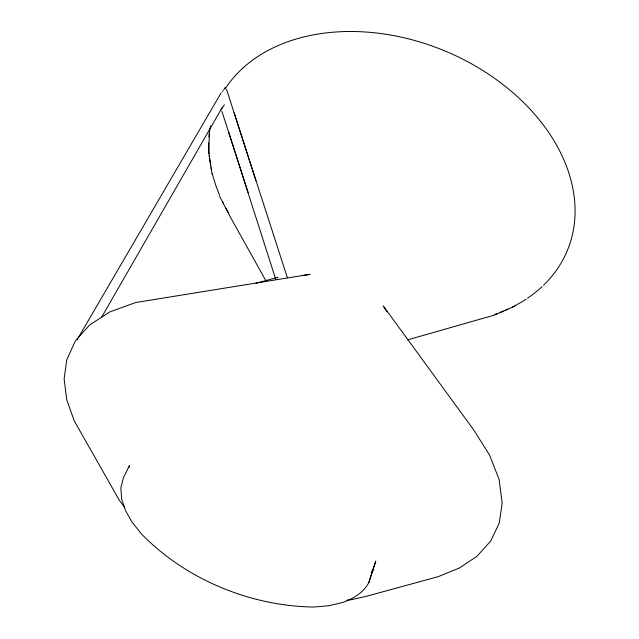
<?xml version="1.0" encoding="UTF-8"?>
<svg xmlns="http://www.w3.org/2000/svg" width="639" height="639" viewBox="0 0 639 639"><rect width="100%" height="100%" fill="white"/><g stroke="black" fill="none" stroke-linecap="round" stroke-linejoin="round"><path stroke-width="0.96" d="M77.551 339.804L77.686 339.117M210.694 125.731L209.504 130.484L208.705 152.122L212.068 173.928M128.966 467.5L129.453 465.599L123.455 477.613L120.867 487.869L121.634 498.987L125.548 510.585L131.786 521.696L140.939 533.429C185.494 579.325 249.729 605.964 313.517 607.05L328.758 605.756L342.392 602.545C353.04 598.887 363.455 592.816 368.847 582.52L375.716 561.194L368.847 582.52M224.377 104.764L220.99 109.948M372.713 570.595L373.088 569.82L371.307 572.217M78.166 337.975L221.142 92.839M222.54 91.657L223.115 90.73M101.761 316.968L222.316 107.344M223.762 89.716L224.768 88.142M277.326 277.997L278.045 277.278L255.927 283.261M224.984 87.847L225.423 87.495M515.098 306.025L494.155 315.155L407.61 339.86M302.159 275.665L310.059 274.307L135.596 302.543L109.844 311.92L89.66 324.939L75.33 340.922L66.736 359.925L64.124 378.999L66.728 399.758L74.236 420.869L119.517 500.625L124.805 507.558M346.881 600.157L351.458 599.67L366.978 596.147L438.122 576.674L459.385 568.015L477.141 556.13L490.664 541.081L499.243 523.061L502.174 503.173L499.115 479.498L489.546 455.048L473.986 430.319L383.32 306.017L387.002 311.784M265.744 280.489L230.208 216.797L219.489 196.069M221.885 111.274L248.124 192.523M226.533 89.284L255.967 180.725M234.106 112.776L287.382 277.765M228.754 132.473L275.705 279.195M225.255 88.629A189.903 137.537 22.5 0 1 481.654 69.763A189.903 137.537 22.5 0 1 543.549 285.234M542.112 286.599A189.903 137.537 22.5 0 1 527.574 298.165M525.961 299.244A189.903 137.537 22.5 0 1 512.398 307.016M507.925 309.148A189.903 137.537 22.5 0 1 505.185 310.362M503.348 311.145A189.903 137.537 22.5 0 1 499.61 312.639M496.783 313.701A189.903 137.537 22.5 0 1 494.882 314.372M228.243 212.388A189.903 137.537 22.5 0 1 225.847 208.098M223.586 203.753A189.903 137.537 22.5 0 1 222.723 202.012M219.52 194.983A189.903 137.537 22.5 0 1 212.292 173.473M211.629 170.645A189.903 137.537 22.5 0 1 211.038 167.801M210.67 165.9A189.903 137.537 22.5 0 1 210.343 163.999M210.039 162.098A189.903 137.537 22.5 0 1 209.225 155.445M209.065 153.552A189.903 137.537 22.5 0 1 208.745 142.761M209.017 136.85A189.903 137.537 22.5 0 1 209.744 130.021"/></g></svg>
